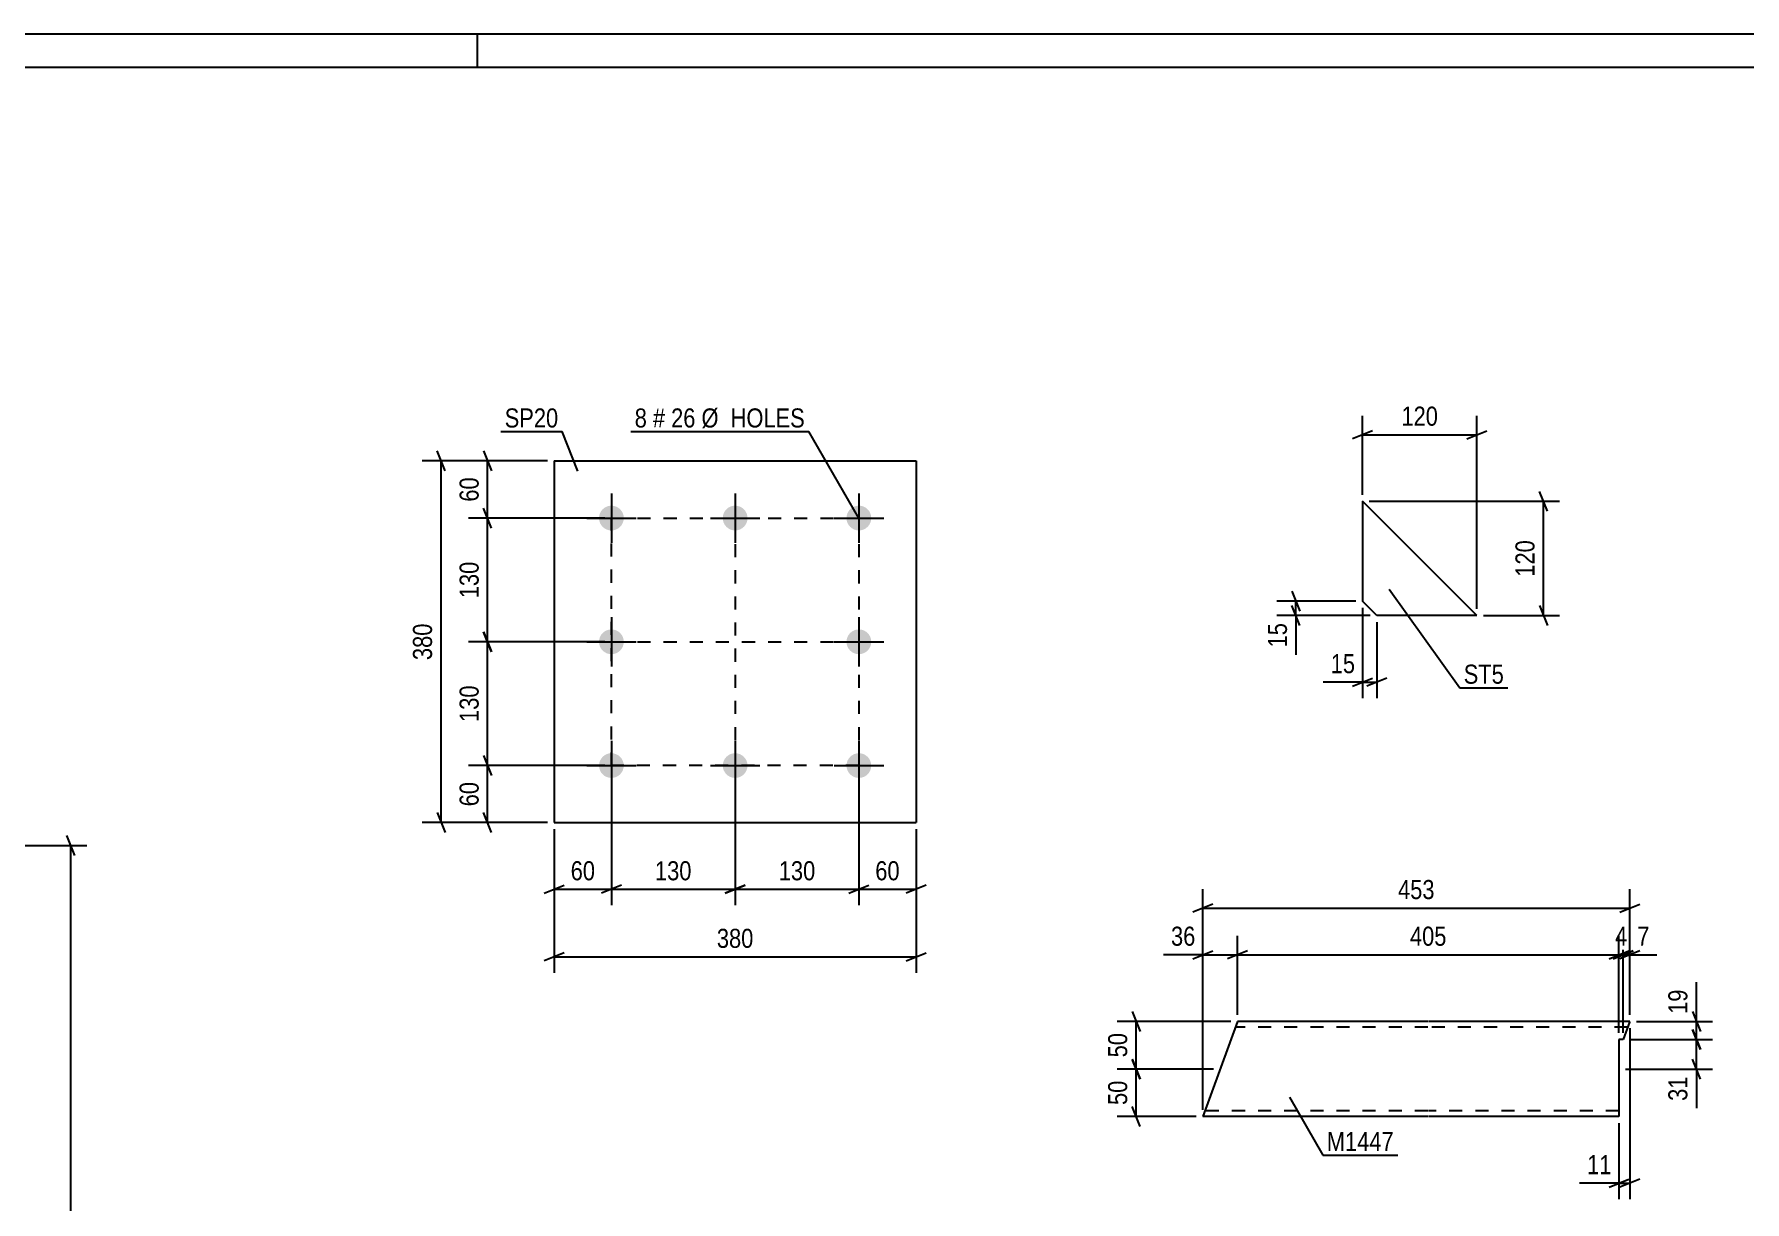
# Model space of a CAD drawing. Header units: millimetres. Extents: x 0 to 1189, y 0 to 841.
# Drawn here: x 702.5 to 959.2, y 665.8 to 841 of the extents above; entities that cross this region are included whole.
import ezdxf

# ---------------------------------------------------------------- set-up
doc = ezdxf.new("R2010")
doc.units = ezdxf.units.MM
doc.linetypes.add('DXK_LINE_DOT2', pattern=[3.9198, 1.9599, -1.9599])
doc.styles.add('Arial', font='ARIAL.TTF', dxfattribs={"height": 0.2})
doc.styles.add('Arial Narrow', font='ARIALN.TTF', dxfattribs={"height": 0.2})

# ---------------------------------------------------------------- blocks, each defined once
blk = doc.blocks.new('Unknown-284935191-1134')
at = {"color": 5, "linetype": 'Continuous'}
for p, q in [((1189, 841), (0, 841)), ((769, 836), (769, 841)), ((1184, 836), (5, 836))]:
    blk.add_line(p, q, dxfattribs=at)
blk = doc.blocks.new('Part-284935191-15484 - 15483')
at = {"color": 2, "linetype": 'Continuous'}
for p, q in [((780.5, 776.96), (780.5, 722.68)), ((780.5, 776.96), (834.79, 776.96)), ((834.79, 776.96), (834.79, 722.68)), ((780.5, 722.68), (834.79, 722.68))]:
    blk.add_line(p, q, dxfattribs=at)
blk = doc.blocks.new('Bolt-284935191-15485 - 15483')
at = {"linetype": 'Continuous'}
for points in [[(789.07, 770.25, -1), (789.07, 766.53, -1)], [(807.64, 770.25, -1), (807.64, 766.53, -1)], [(826.21, 770.25, -1), (826.21, 766.53, -1)], [(789.07, 751.68, -1), (789.07, 747.96, -1)], [(826.21, 751.68, -1), (826.21, 747.96, -1)], [(789.07, 733.1, -1), (789.07, 729.39, -1)], [(807.64, 733.1, -1), (807.64, 729.39, -1)], [(826.21, 733.1, -1), (826.21, 729.39, -1)]]:
    blk.add_hatch(color=1, dxfattribs=at).paths.add_polyline_path(points)
at = {"color": 1, "linetype": 'Continuous'}
for p, q in [((789.07, 772.1), (789.07, 764.68)), ((807.64, 772.1), (807.64, 764.68)), ((826.21, 772.1), (826.21, 764.68)), ((785.36, 768.39), (792.79, 768.39)), ((803.93, 768.39), (811.36, 768.39)), ((822.5, 768.39), (829.93, 768.39)), ((789.07, 753.53), (789.07, 746.1)), ((826.21, 753.53), (826.21, 746.1)), ((785.36, 749.82), (792.79, 749.82)), ((822.5, 749.82), (829.93, 749.82)), ((789.07, 734.96), (789.07, 727.53)), ((807.64, 734.96), (807.64, 727.53)), ((826.21, 734.96), (826.21, 727.53)), ((785.36, 731.25), (792.79, 731.25)), ((803.93, 731.25), (811.36, 731.25)), ((822.5, 731.25), (829.93, 731.25))]:
    blk.add_line(p, q, dxfattribs=at)
blk = doc.blocks.new('Part-284935191-15557 - 15556')
at = {"color": 2, "linetype": 'Continuous'}
for p, q in [((901.8, 770.9), (901.8, 755.9)), ((918.95, 753.76), (901.8, 770.9)), ((903.95, 753.76), (901.8, 755.9)), ((918.95, 753.76), (903.95, 753.76))]:
    blk.add_line(p, q, dxfattribs=at)
blk = doc.blocks.new('Part-284935191-15579 - 15578')
at = {"color": 2, "linetype": 'Continuous'}
for p, q in [((883.03, 692.86), (877.83, 678.57)), ((911.6, 692.86), (883.03, 692.86)), ((941.89, 692.86), (911.7, 692.86)), ((941.84, 692.73), (940.9, 690.13)), ((941.89, 692.86), (941.84, 692.73)), ((940.9, 690.13), (940.28, 690.13)), ((940.28, 690.13), (940.28, 678.57)), ((911.6, 678.57), (877.83, 678.57)), ((940.28, 678.57), (911.7, 678.57))]:
    blk.add_line(p, q, dxfattribs=at)
at = {"color": 7, "linetype": 'DXK_LINE_DOT2'}
for p, q in [((911.6, 692), (882.72, 692)), ((941.58, 692), (911.7, 692)), ((878.15, 679.43), (878.17, 679.49)), ((911.6, 679.43), (878.15, 679.43)), ((940.28, 679.43), (911.7, 679.43))]:
    blk.add_line(p, q, dxfattribs=at)
blk = doc.blocks.new('Rectangle-284935191-18888 - 15483')
at = {"color": 1, "linetype": 'DXK_LINE_DOT2'}
blk.add_lwpolyline([(789.07, 768.39), (826.21, 768.39), (826.21, 731.25), (789.07, 731.25), (789.07, 768.39)], close=True, dxfattribs=at)
blk = doc.blocks.new('Line-284935191-18898 - 15483')
at = {"color": 1, "linetype": 'DXK_LINE_DOT2'}
blk.add_line((807.64, 768.39), (807.64, 731.25), dxfattribs=at)
blk = doc.blocks.new('Line-284935191-18905 - 15483')
at = {"color": 1, "linetype": 'DXK_LINE_DOT2'}
blk.add_line((789.07, 749.82), (826.21, 749.82), dxfattribs=at)
blk = doc.blocks.new('StraightDimension-284935191-15985 - 15483')
at = {"color": 7, "linetype": 'Continuous'}
for p, q in [((826.21, 730.25), (826.21, 710.28)), ((834.79, 721.68), (834.79, 710.28)), ((824.71, 712.08), (827.71, 713.28)), ((826.21, 712.68), (834.79, 712.68)), ((836.29, 713.28), (833.29, 712.08))]:
    blk.add_line(p, q, dxfattribs=at)
at = {"color": 0}
blk.add_wipeout([(832.93, 713.43), (832.93, 717.63), (828.07, 717.63), (828.07, 713.43)], dxfattribs=at)
at = {"color": 3, "style": 'Arial Narrow'}
blk.add_text('60', height=2.863, dxfattribs=at).set_placement((828.67, 714.03))
blk = doc.blocks.new('StraightDimension-284935191-21005 - 15483')
at = {"color": 7, "linetype": 'Continuous'}
for p, q in [((807.64, 730.25), (807.64, 710.28)), ((826.21, 730.25), (826.21, 710.28)), ((809.14, 713.28), (806.14, 712.08)), ((807.64, 712.68), (826.21, 712.68)), ((824.71, 712.08), (827.71, 713.28))]:
    blk.add_line(p, q, dxfattribs=at)
at = {"color": 0}
blk.add_wipeout([(820.27, 713.43), (820.27, 717.63), (813.59, 717.63), (813.59, 713.43)], dxfattribs=at)
at = {"color": 3, "style": 'Arial Narrow'}
blk.add_text('130', height=2.863, dxfattribs=at).set_placement((814.19, 714.03))
blk = doc.blocks.new('StraightDimension-284935191-21001 - 15483')
at = {"color": 7, "linetype": 'Continuous'}
for p, q in [((788.07, 768.39), (767.65, 768.39)), ((771.1, 766.89), (769.9, 769.89)), ((770.5, 749.82), (770.5, 768.39)), ((788.07, 749.82), (767.65, 749.82)), ((769.9, 751.32), (771.1, 748.32))]:
    blk.add_line(p, q, dxfattribs=at)
at = {"color": 0}
blk.add_wipeout([(769.75, 762.45), (765.55, 762.45), (765.55, 755.76), (769.75, 755.76)], dxfattribs=at)
at = {"color": 3, "style": 'Arial Narrow'}
blk.add_text('130', height=2.863, rotation=90.0002, dxfattribs=at).set_placement((769.15, 756.36))
blk = doc.blocks.new('StraightDimension-284935191-15965 - 15483')
at = {"color": 7, "linetype": 'Continuous'}
for p, q in [((769.9, 778.46), (771.1, 775.46)), ((779.5, 776.96), (767.65, 776.96)), ((770.5, 768.39), (770.5, 776.96)), ((788.07, 768.39), (767.65, 768.39)), ((771.1, 766.89), (769.9, 769.89))]:
    blk.add_line(p, q, dxfattribs=at)
at = {"color": 0}
blk.add_wipeout([(769.75, 775.1), (765.55, 775.1), (765.55, 770.25), (769.75, 770.25)], dxfattribs=at)
at = {"color": 3, "style": 'Arial Narrow'}
blk.add_text('60', height=2.863, rotation=90.0002, dxfattribs=at).set_placement((769.15, 770.85))
blk = doc.blocks.new('StraightDimension-284935191-15968 - 15483')
at = {"color": 7, "linetype": 'Continuous'}
for p, q in [((769.9, 732.75), (771.1, 729.75)), ((788.07, 731.25), (767.65, 731.25)), ((770.5, 722.68), (770.5, 731.25)), ((771.1, 721.18), (769.9, 724.18)), ((779.5, 722.68), (767.65, 722.68))]:
    blk.add_line(p, q, dxfattribs=at)
at = {"color": 0}
blk.add_wipeout([(769.75, 729.39), (765.55, 729.39), (765.55, 724.53), (769.75, 724.53)], dxfattribs=at)
at = {"color": 3, "style": 'Arial Narrow'}
blk.add_text('60', height=2.863, rotation=90.0002, dxfattribs=at).set_placement((769.15, 725.13))
blk = doc.blocks.new('StraightDimension-284935191-15981 - 15483')
at = {"color": 7, "linetype": 'Continuous'}
for p, q in [((764.1, 775.46), (762.9, 778.46)), ((779.5, 776.96), (760.65, 776.96)), ((763.5, 722.68), (763.5, 776.96)), ((762.9, 724.18), (764.1, 721.18)), ((779.5, 722.68), (760.65, 722.68))]:
    blk.add_line(p, q, dxfattribs=at)
at = {"color": 0}
blk.add_wipeout([(762.75, 753.16), (758.55, 753.16), (758.55, 746.48), (762.75, 746.48)], dxfattribs=at)
at = {"color": 3, "style": 'Arial Narrow'}
blk.add_text('380', height=2.863, rotation=90.0002, dxfattribs=at).set_placement((762.15, 747.08))
blk = doc.blocks.new('StraightDimension-284935191-15988 - 15483')
at = {"color": 7, "linetype": 'Continuous'}
for p, q in [((789.07, 730.25), (789.07, 710.28)), ((780.5, 721.68), (780.5, 710.28)), ((779, 712.08), (782, 713.28)), ((780.5, 712.68), (789.07, 712.68)), ((790.57, 713.28), (787.57, 712.08))]:
    blk.add_line(p, q, dxfattribs=at)
at = {"color": 0}
blk.add_wipeout([(787.21, 713.43), (787.21, 717.63), (782.36, 717.63), (782.36, 713.43)], dxfattribs=at)
at = {"color": 3, "style": 'Arial Narrow'}
blk.add_text('60', height=2.863, dxfattribs=at).set_placement((782.96, 714.03))
blk = doc.blocks.new('StraightDimension-284935191-16001 - 15483')
at = {"color": 7, "linetype": 'Continuous'}
for p, q in [((780.5, 721.68), (780.5, 700.14)), ((834.79, 721.68), (834.79, 700.14)), ((782, 703.14), (779, 701.94)), ((780.5, 702.54), (834.79, 702.54)), ((833.29, 701.94), (836.29, 703.14))]:
    blk.add_line(p, q, dxfattribs=at)
at = {"color": 0}
blk.add_wipeout([(810.98, 703.29), (810.98, 707.49), (804.3, 707.49), (804.3, 703.29)], dxfattribs=at)
at = {"color": 3, "style": 'Arial Narrow'}
blk.add_text('380', height=2.863, dxfattribs=at).set_placement((804.9, 703.89))
blk = doc.blocks.new('StraightDimension-284935191-20999 - 15483')
at = {"color": 7, "linetype": 'Continuous'}
for p, q in [((788.07, 749.82), (767.65, 749.82)), ((771.1, 748.32), (769.9, 751.32)), ((770.5, 731.25), (770.5, 749.82)), ((769.9, 732.75), (771.1, 729.75)), ((788.07, 731.25), (767.65, 731.25))]:
    blk.add_line(p, q, dxfattribs=at)
at = {"color": 0}
blk.add_wipeout([(769.75, 743.87), (765.55, 743.87), (765.55, 737.19), (769.75, 737.19)], dxfattribs=at)
at = {"color": 3, "style": 'Arial Narrow'}
blk.add_text('130', height=2.863, rotation=90.0002, dxfattribs=at).set_placement((769.15, 737.79))
blk = doc.blocks.new('StraightDimension-284935191-21003 - 15483')
at = {"color": 7, "linetype": 'Continuous'}
for p, q in [((789.07, 730.25), (789.07, 710.28)), ((807.64, 730.25), (807.64, 710.28)), ((790.57, 713.28), (787.57, 712.08)), ((789.07, 712.68), (807.64, 712.68)), ((806.14, 712.08), (809.14, 713.28))]:
    blk.add_line(p, q, dxfattribs=at)
at = {"color": 0}
blk.add_wipeout([(801.7, 713.43), (801.7, 717.63), (795.01, 717.63), (795.01, 713.43)], dxfattribs=at)
at = {"color": 3, "style": 'Arial Narrow'}
blk.add_text('130', height=2.863, dxfattribs=at).set_placement((795.61, 714.03))
blk = doc.blocks.new('StraightDimension-284935191-11063 - 10052')
at = {"color": 7, "linetype": 'Continuous'}
for p, q in [((652.58, 719.26), (710.36, 719.26)), ((708.56, 717.76), (707.36, 720.76)), ((707.96, 442.18), (707.96, 719.26)), ((652.58, 442.18), (710.36, 442.18)), ((707.36, 443.68), (708.56, 440.68))]:
    blk.add_line(p, q, dxfattribs=at)
at = {"color": 0}
blk.add_wipeout([(707.21, 585.77), (703.01, 585.77), (703.01, 575.68), (707.21, 575.68)], dxfattribs=at)
at = {"color": 3, "style": 'Arial'}
blk.add_text('3325', height=2.865, rotation=90.0002, dxfattribs=at).set_placement((706.61, 576.28))
blk = doc.blocks.new('StraightDimension-284935191-16163 - 15556')
at = {"color": 7, "linetype": 'Continuous'}
for p, q in [((891.2, 757.4), (892.4, 754.4)), ((900.8, 755.9), (888.95, 755.9)), ((892.4, 752.26), (891.2, 755.26)), ((891.8, 753.76), (891.8, 755.9)), ((902.95, 753.76), (888.95, 753.76))]:
    blk.add_line(p, q, dxfattribs=at)
at = {"color": 0}
blk.add_wipeout([(891.05, 753.24), (886.85, 753.24), (886.85, 748.38), (891.05, 748.38)], dxfattribs=at)
at = {"color": 7, "linetype": 'Continuous'}
blk.add_line((891.8, 753.76), (891.8, 747.86), dxfattribs=at)
blk.add_line((891.8, 753.76), (891.8, 747.86), dxfattribs=at)
at = {"color": 3, "style": 'Arial Narrow'}
blk.add_text('15', height=2.863, rotation=90.0002, dxfattribs=at).set_placement((890.45, 748.98))
blk = doc.blocks.new('StraightDimension-284935191-16155 - 15556')
at = {"color": 7, "linetype": 'Continuous'}
for p, q in [((901.8, 754.9), (901.8, 741.36)), ((903.95, 752.76), (903.95, 741.36)), ((900.3, 743.16), (903.3, 744.36)), ((901.8, 743.76), (903.95, 743.76)), ((905.45, 744.36), (902.45, 743.16))]:
    blk.add_line(p, q, dxfattribs=at)
at = {"color": 0}
blk.add_wipeout([(901.28, 744.51), (901.28, 748.71), (896.42, 748.71), (896.42, 744.51)], dxfattribs=at)
at = {"color": 7, "linetype": 'Continuous'}
blk.add_line((901.8, 743.76), (895.9, 743.76), dxfattribs=at)
blk.add_line((901.8, 743.76), (895.9, 743.76), dxfattribs=at)
at = {"color": 3, "style": 'Arial Narrow'}
blk.add_text('15', height=2.863, dxfattribs=at).set_placement((897.02, 745.11))
blk = doc.blocks.new('StraightDimension-284935191-16167 - 15556')
at = {"color": 7, "linetype": 'Continuous'}
for p, q in [((902.8, 770.9), (931.35, 770.9)), ((929.55, 769.4), (928.35, 772.4)), ((928.95, 753.76), (928.95, 770.9)), ((928.35, 755.26), (929.55, 752.26)), ((919.95, 753.76), (931.35, 753.76))]:
    blk.add_line(p, q, dxfattribs=at)
at = {"color": 0}
blk.add_wipeout([(928.2, 765.68), (924, 765.68), (924, 758.99), (928.2, 758.99)], dxfattribs=at)
at = {"color": 3, "style": 'Arial Narrow'}
blk.add_text('120', height=2.863, rotation=90.0002, dxfattribs=at).set_placement((927.6, 759.59))
blk = doc.blocks.new('StraightDimension-284935191-16159 - 15556')
at = {"color": 7, "linetype": 'Continuous'}
for p, q in [((901.8, 771.9), (901.8, 783.75)), ((918.95, 754.76), (918.95, 783.75)), ((903.3, 781.5), (900.3, 780.3)), ((901.8, 780.9), (918.95, 780.9)), ((917.45, 780.3), (920.45, 781.5))]:
    blk.add_line(p, q, dxfattribs=at)
at = {"color": 0}
blk.add_wipeout([(913.72, 781.65), (913.72, 785.85), (907.03, 785.85), (907.03, 781.65)], dxfattribs=at)
at = {"color": 3, "style": 'Arial Narrow'}
blk.add_text('120', height=2.863, dxfattribs=at).set_placement((907.63, 782.25))
blk = doc.blocks.new('StraightDimension-284935191-16186 - 15578')
at = {"color": 7, "linetype": 'Continuous'}
for p, q in [((939.4, 702.26), (942.4, 703.46)), ((943.39, 703.46), (940.39, 702.26)), ((940.9, 691.13), (940.9, 705.71)), ((941.89, 693.86), (941.89, 705.71)), ((940.9, 702.86), (941.89, 702.86))]:
    blk.add_line(p, q, dxfattribs=at)
at = {"color": 0}
blk.add_wipeout([(945.45, 703.61), (945.45, 707.81), (942.42, 707.81), (942.42, 703.61)], dxfattribs=at)
at = {"color": 7, "linetype": 'Continuous'}
blk.add_line((941.89, 702.86), (945.97, 702.86), dxfattribs=at)
blk.add_line((941.89, 702.86), (945.97, 702.86), dxfattribs=at)
at = {"color": 3, "style": 'Arial Narrow'}
blk.add_text('7', height=2.86, dxfattribs=at).set_placement((943.02, 704.21))
blk = doc.blocks.new('StraightDimension-284935191-16187 - 15578')
at = {"color": 7, "linetype": 'Continuous'}
for p, q in [((938.78, 702.26), (941.78, 703.46)), ((942.4, 703.46), (939.4, 702.26)), ((940.28, 691.13), (940.28, 705.71)), ((940.9, 691.13), (940.9, 705.71)), ((940.28, 702.86), (940.9, 702.86))]:
    blk.add_line(p, q, dxfattribs=at)
at = {"color": 0}
blk.add_wipeout([(942.1, 703.61), (942.1, 707.81), (939.08, 707.81), (939.08, 703.61)], dxfattribs=at)
at = {"color": 3, "style": 'Arial Narrow'}
blk.add_text('4', height=2.86, dxfattribs=at).set_placement((939.68, 704.21))
blk = doc.blocks.new('StraightDimension-284935191-16171 - 15578')
at = {"color": 7, "linetype": 'Continuous'}
for p, q in [((951.29, 694.36), (952.49, 691.36)), ((942.89, 692.86), (954.29, 692.86)), ((952.49, 688.63), (951.29, 691.63)), ((951.89, 690.13), (951.89, 692.86)), ((941.9, 690.13), (954.29, 690.13))]:
    blk.add_line(p, q, dxfattribs=at)
at = {"color": 0}
blk.add_wipeout([(951.14, 698.24), (946.94, 698.24), (946.94, 693.38), (951.14, 693.38)], dxfattribs=at)
at = {"color": 7, "linetype": 'Continuous'}
blk.add_line((951.89, 692.86), (951.89, 698.76), dxfattribs=at)
blk.add_line((951.89, 692.86), (951.89, 698.76), dxfattribs=at)
at = {"color": 3, "style": 'Arial Narrow'}
blk.add_text('19', height=2.863, rotation=90.0002, dxfattribs=at).set_placement((950.54, 693.98))
blk = doc.blocks.new('StraightDimension-284935191-16180 - 15578')
at = {"color": 7, "linetype": 'Continuous'}
for p, q in [((867.23, 694.36), (868.43, 691.36)), ((882.03, 692.86), (864.98, 692.86)), ((867.83, 685.71), (867.83, 692.86)), ((879.43, 685.71), (864.98, 685.71)), ((868.43, 684.21), (867.23, 687.21))]:
    blk.add_line(p, q, dxfattribs=at)
at = {"color": 0}
blk.add_wipeout([(867.08, 691.71), (862.88, 691.71), (862.88, 686.86), (867.08, 686.86)], dxfattribs=at)
at = {"color": 3, "style": 'Arial Narrow'}
blk.add_text('50', height=2.863, rotation=90.0002, dxfattribs=at).set_placement((866.48, 687.46))
blk = doc.blocks.new('StraightDimension-284935191-16172 - 15578')
at = {"color": 7, "linetype": 'Continuous'}
for p, q in [((951.29, 691.63), (952.49, 688.63)), ((941.9, 690.13), (954.29, 690.13)), ((951.89, 685.71), (951.89, 690.13)), ((941.28, 685.71), (954.29, 685.71)), ((952.49, 684.21), (951.29, 687.21))]:
    blk.add_line(p, q, dxfattribs=at)
at = {"color": 0}
blk.add_wipeout([(951.14, 685.19), (946.94, 685.19), (946.94, 680.33), (951.14, 680.33)], dxfattribs=at)
at = {"color": 7, "linetype": 'Continuous'}
blk.add_line((951.89, 685.71), (951.89, 679.81), dxfattribs=at)
blk.add_line((951.89, 685.71), (951.89, 679.81), dxfattribs=at)
at = {"color": 3, "style": 'Arial Narrow'}
blk.add_text('31', height=2.863, rotation=90.0002, dxfattribs=at).set_placement((950.54, 680.93))
blk = doc.blocks.new('StraightDimension-284935191-16181 - 15578')
at = {"color": 7, "linetype": 'Continuous'}
for p, q in [((879.43, 685.71), (864.98, 685.71)), ((867.23, 687.21), (868.43, 684.21)), ((867.83, 678.57), (867.83, 685.71)), ((876.83, 678.57), (864.98, 678.57)), ((868.43, 677.07), (867.23, 680.07))]:
    blk.add_line(p, q, dxfattribs=at)
at = {"color": 0}
blk.add_wipeout([(867.08, 684.57), (862.88, 684.57), (862.88, 679.71), (867.08, 679.71)], dxfattribs=at)
at = {"color": 3, "style": 'Arial Narrow'}
blk.add_text('50', height=2.863, rotation=90.0002, dxfattribs=at).set_placement((866.48, 680.31))
blk = doc.blocks.new('StraightDimension-284935191-16188 - 15578')
at = {"color": 7, "linetype": 'Continuous'}
for p, q in [((884.53, 703.46), (881.53, 702.26)), ((883.03, 693.86), (883.03, 705.71)), ((938.78, 702.26), (941.78, 703.46)), ((940.28, 691.13), (940.28, 705.71)), ((883.03, 702.86), (940.28, 702.86))]:
    blk.add_line(p, q, dxfattribs=at)
at = {"color": 0}
blk.add_wipeout([(915, 703.61), (915, 707.81), (908.31, 707.81), (908.31, 703.61)], dxfattribs=at)
at = {"color": 3, "style": 'Arial Narrow'}
blk.add_text('405', height=2.863, dxfattribs=at).set_placement((908.91, 704.21))
blk = doc.blocks.new('StraightDimension-284935191-16189 - 15578')
at = {"color": 7, "linetype": 'Continuous'}
for p, q in [((876.33, 702.26), (879.33, 703.46)), ((877.83, 679.57), (877.83, 705.71)), ((884.53, 703.46), (881.53, 702.26)), ((883.03, 693.86), (883.03, 705.71)), ((877.83, 702.86), (883.03, 702.86))]:
    blk.add_line(p, q, dxfattribs=at)
at = {"color": 0}
blk.add_wipeout([(877.31, 703.61), (877.31, 707.81), (872.45, 707.81), (872.45, 703.61)], dxfattribs=at)
at = {"color": 7, "linetype": 'Continuous'}
blk.add_line((877.83, 702.86), (871.93, 702.86), dxfattribs=at)
blk.add_line((877.83, 702.86), (871.93, 702.86), dxfattribs=at)
at = {"color": 3, "style": 'Arial Narrow'}
blk.add_text('36', height=2.863, dxfattribs=at).set_placement((873.05, 704.21))
blk = doc.blocks.new('StraightDimension-284935191-16201 - 15578')
at = {"color": 7, "linetype": 'Continuous'}
for p, q in [((941.89, 691.86), (941.89, 666.17)), ((940.28, 677.57), (940.28, 666.17)), ((938.78, 667.97), (941.78, 669.17)), ((940.28, 668.57), (941.89, 668.57)), ((943.39, 669.17), (940.39, 667.97))]:
    blk.add_line(p, q, dxfattribs=at)
at = {"color": 0}
blk.add_wipeout([(939.75, 669.32), (939.75, 673.52), (934.89, 673.52), (934.89, 669.32)], dxfattribs=at)
at = {"color": 7, "linetype": 'Continuous'}
blk.add_line((940.28, 668.57), (934.37, 668.57), dxfattribs=at)
blk.add_line((940.28, 668.57), (934.37, 668.57), dxfattribs=at)
at = {"color": 3, "style": 'Arial Narrow'}
blk.add_text('11', height=2.863, dxfattribs=at).set_placement((935.49, 669.92))
blk = doc.blocks.new('StraightDimension-284935191-16206 - 15578')
at = {"color": 7, "linetype": 'Continuous'}
for p, q in [((877.83, 679.57), (877.83, 712.71)), ((941.89, 693.86), (941.89, 712.71)), ((879.33, 710.46), (876.33, 709.26)), ((877.83, 709.86), (941.89, 709.86)), ((940.39, 709.26), (943.39, 710.46))]:
    blk.add_line(p, q, dxfattribs=at)
at = {"color": 0}
blk.add_wipeout([(913.2, 710.61), (913.2, 714.81), (906.52, 714.81), (906.52, 710.61)], dxfattribs=at)
at = {"color": 3, "style": 'Arial Narrow'}
blk.add_text('453', height=2.863, dxfattribs=at).set_placement((907.12, 711.21))
blk = doc.blocks.new('Mark-284935191-16362 - 15483')
at = {"color": 0}
blk.add_wipeout([(781.1, 781.98), (781.1, 784.98), (773.06, 784.98), (773.06, 781.98)], dxfattribs=at)
blk.add_wipeout([(781.1, 781.98), (781.1, 784.98), (773.06, 784.98), (773.06, 781.98)], dxfattribs=at)
at = {"color": 30, "linetype": 'Continuous'}
for p in [(772.46, 781.38), (784.03, 775.42)]:
    blk.add_line(p, (781.7, 781.38), dxfattribs=at)
at = {"color": 3, "style": 'Arial Narrow'}
blk.add_text('SP20', height=2.863, dxfattribs=at).set_placement((773.06, 781.98))
blk = doc.blocks.new('Mark-284935191-16365 - 15483')
at = {"color": 0}
blk.add_wipeout([(794.4, 781.98), (794.4, 784.98), (792.57, 784.98), (792.57, 781.98)], dxfattribs=at)
blk.add_wipeout([(794.4, 781.98), (794.4, 784.98), (792.57, 784.98), (792.57, 781.98)], dxfattribs=at)
blk.add_wipeout([(797.13, 781.98), (797.13, 784.98), (795.3, 784.98), (795.3, 781.98)], dxfattribs=at)
blk.add_wipeout([(797.13, 781.98), (797.13, 784.98), (795.3, 784.98), (795.3, 781.98)], dxfattribs=at)
at = {"color": 3, "style": 'Arial Narrow'}
blk.add_text('8', height=2.86, dxfattribs=at).set_placement((792.57, 781.98))
at = {"color": 0}
blk.add_wipeout([(801.69, 781.98), (801.69, 784.98), (798.03, 784.98), (798.03, 781.98)], dxfattribs=at)
blk.add_wipeout([(801.69, 781.98), (801.69, 784.98), (798.03, 784.98), (798.03, 781.98)], dxfattribs=at)
at = {"color": 3, "style": 'Arial Narrow'}
blk.add_text('#', height=2.86, dxfattribs=at).set_placement((795.3, 781.98))
at = {"color": 0}
blk.add_wipeout([(818.11, 781.98), (818.11, 784.98), (802.59, 784.98), (802.59, 781.98)], dxfattribs=at)
blk.add_wipeout([(818.11, 781.98), (818.11, 784.98), (802.59, 784.98), (802.59, 781.98)], dxfattribs=at)
at = {"color": 7, "linetype": 'Continuous'}
for p in [(791.97, 781.38), (826.21, 768.39)]:
    blk.add_line(p, (818.71, 781.38), dxfattribs=at)
at = {"color": 3, "style": 'Arial Narrow'}
for s, p in [('26', (798.03, 781.98)), ('Ø  HOLES', (802.59, 781.98))]:
    blk.add_text(s, height=2.863, dxfattribs=at).set_placement(p)
blk = doc.blocks.new('Mark-284935191-16392 - 15556')
at = {"color": 0}
blk.add_wipeout([(923.01, 743.53), (923.01, 746.53), (916.98, 746.53), (916.98, 743.53)], dxfattribs=at)
blk.add_wipeout([(923.01, 743.53), (923.01, 746.53), (916.98, 746.53), (916.98, 743.53)], dxfattribs=at)
at = {"color": 30, "linetype": 'Continuous'}
for p, q in [((905.77, 757.73), (916.38, 742.93)), ((916.38, 742.93), (923.61, 742.93))]:
    blk.add_line(p, q, dxfattribs=at)
at = {"color": 3, "style": 'Arial Narrow'}
blk.add_text('ST5', height=2.863, dxfattribs=at).set_placement((916.98, 743.53))
blk = doc.blocks.new('Mark-284935191-16395 - 15578')
at = {"color": 0}
blk.add_wipeout([(906.48, 673.4), (906.48, 676.4), (896.43, 676.4), (896.43, 673.4)], dxfattribs=at)
blk.add_wipeout([(906.48, 673.4), (906.48, 676.4), (896.43, 676.4), (896.43, 673.4)], dxfattribs=at)
at = {"color": 30, "linetype": 'Continuous'}
for p, q in [((890.81, 681.47), (895.83, 672.8)), ((895.83, 672.8), (907.08, 672.8))]:
    blk.add_line(p, q, dxfattribs=at)
at = {"color": 3, "style": 'Arial Narrow'}
blk.add_text('M1447', height=2.863, dxfattribs=at).set_placement((896.43, 673.4))

msp = doc.modelspace()

# ---------------------------------------------------------------- block references
for name in ['Unknown-284935191-1134', 'Part-284935191-15484 - 15483', 'Bolt-284935191-15485 - 15483', 'Part-284935191-15557 - 15556', 'Rectangle-284935191-18888 - 15483', 'Line-284935191-18898 - 15483', 'Line-284935191-18905 - 15483', 'Part-284935191-15579 - 15578']:
    msp.add_blockref(name, (0, 0))

# ---------------------------------------------------------------- next in the draw order: block references
for name in ['Mark-284935191-16365 - 15483', 'StraightDimension-284935191-21001 - 15483', 'StraightDimension-284935191-16163 - 15556', 'StraightDimension-284935191-15968 - 15483', 'StraightDimension-284935191-15985 - 15483', 'StraightDimension-284935191-11063 - 10052', 'StraightDimension-284935191-16186 - 15578', 'StraightDimension-284935191-16180 - 15578']:
    msp.add_blockref(name, (0, 0))

# ---------------------------------------------------------------- next in the draw order: block references
for name in ['StraightDimension-284935191-15965 - 15483', 'StraightDimension-284935191-16155 - 15556', 'StraightDimension-284935191-21005 - 15483', 'StraightDimension-284935191-16187 - 15578', 'StraightDimension-284935191-16181 - 15578']:
    msp.add_blockref(name, (0, 0))

# ---------------------------------------------------------------- next in the draw order: block references
for name in ['StraightDimension-284935191-15981 - 15483', 'StraightDimension-284935191-16167 - 15556', 'StraightDimension-284935191-16171 - 15578']:
    msp.add_blockref(name, (0, 0))

# ---------------------------------------------------------------- next in the draw order: block references
for name in ['StraightDimension-284935191-16159 - 15556', 'Mark-284935191-16362 - 15483', 'StraightDimension-284935191-15988 - 15483', 'StraightDimension-284935191-16172 - 15578']:
    msp.add_blockref(name, (0, 0))

# ---------------------------------------------------------------- next in the draw order: block references
for name in ['Mark-284935191-16392 - 15556', 'StraightDimension-284935191-20999 - 15483', 'StraightDimension-284935191-16001 - 15483', 'StraightDimension-284935191-16188 - 15578']:
    msp.add_blockref(name, (0, 0))

# ---------------------------------------------------------------- next in the draw order: block references
for name in ['StraightDimension-284935191-21003 - 15483', 'StraightDimension-284935191-16189 - 15578', 'StraightDimension-284935191-16201 - 15578']:
    msp.add_blockref(name, (0, 0))

# ---------------------------------------------------------------- next in the draw order: block references
msp.add_blockref('StraightDimension-284935191-16206 - 15578', (0, 0))

# ---------------------------------------------------------------- next in the draw order: block references
msp.add_blockref('Mark-284935191-16395 - 15578', (0, 0))

doc.saveas('drawing.dxf')
